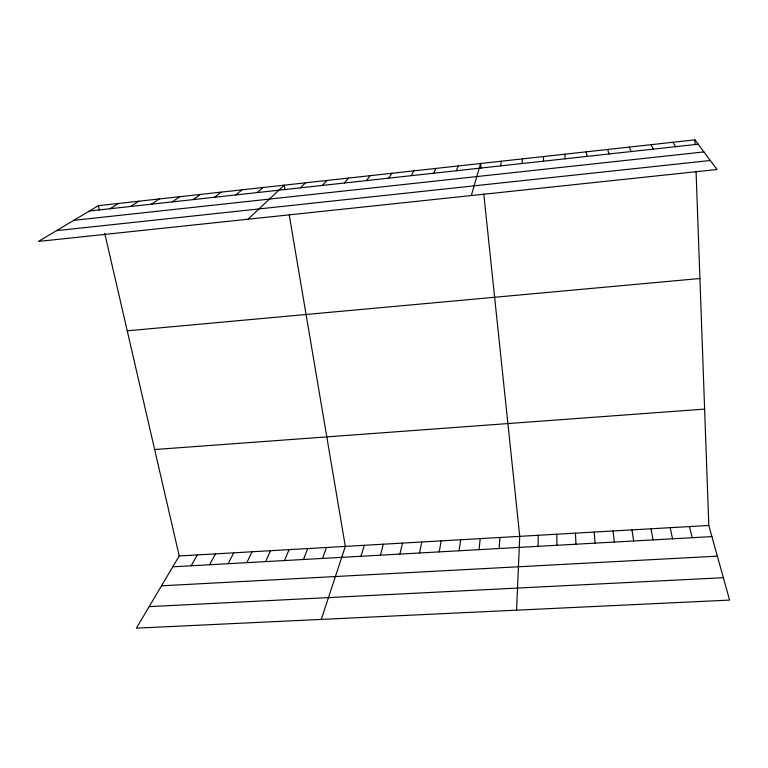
<?xml version="1.0" encoding="UTF-8"?>
<svg xmlns="http://www.w3.org/2000/svg" width="768" height="768" viewBox="0 0 768 768"><rect width="100%" height="100%" fill="white"/><g stroke="black" fill="none" stroke-linecap="round" stroke-linejoin="round"><path stroke-width="1.15" d="M543.504 161.165L543.552 156.547M538.08 546.336L538.214 535.286M516.566 610.176L519.744 536.352L483.744 193.709M499.094 548.525L499.939 537.485M521.942 163.536L522.432 158.88M479.04 549.648L480.24 538.627M459.091 550.771L460.646 539.75M439.258 551.885L441.158 540.874M500.506 165.888L501.437 161.194M419.53 552.989L421.786 541.987M399.917 554.083L402.518 543.101M380.41 555.178L383.347 544.205M471.302 195.552L480.566 163.498L481.056 168.163M361.008 556.262L364.291 545.299M321.274 619.411L345.331 546.394L289.229 214.982M322.541 558.422L326.477 547.478M456.365 170.726L458.198 165.965M303.456 559.498L307.718 548.563M284.486 560.554L289.066 549.638M265.613 561.619L270.518 550.704M433.68 173.222L435.965 168.422M246.845 562.666L252.058 551.77M228.173 563.712L233.702 552.826M209.606 564.758L215.453 553.882M191.146 565.795L197.29 554.928M411.13 175.69L413.875 170.861M104.736 233.357L179.222 555.965L136.368 628.157L729.6 600.096L708.806 525.456L696.058 171.187M388.733 178.147L391.93 173.28M366.47 180.595L370.109 175.69M344.362 183.024L348.432 178.08M322.378 185.434L326.88 180.461M300.538 187.824L305.462 182.822M248.045 219.216L284.179 185.174L284.947 189.677M257.27 192.576L263.03 187.507M235.834 194.928L242.006 189.83M214.531 197.261L221.107 192.134M193.363 199.584L200.342 194.429M172.32 201.898L179.693 196.704M151.411 204.192L159.178 198.97M130.637 206.467L138.778 201.216M109.978 208.733L118.502 203.453M98.352 205.68L38.4 241.44L717.014 169.507L694.925 139.843L98.352 205.68L99.418 210.317M89.453 210.989L698.17 144.202M73.776 220.339L703.92 151.91M56.467 230.659L710.304 160.493M127.248 330.835L699.917 278.506M154.656 449.539L704.621 409.114M179.222 555.965L708.806 525.456M172.781 566.822L711.907 536.592M161.501 585.821L717.36 556.157M149.146 606.634L723.36 577.699M672.912 142.272L675.667 146.669M651.034 144.682L653.309 149.126M629.28 147.082L631.075 151.565M607.651 149.472L608.986 153.984M689.453 526.57L692.179 537.696M670.195 527.683L672.557 538.8M586.157 151.843L587.03 156.394M651.043 528.787L653.04 539.894M631.997 529.882L633.619 540.979M613.046 530.976L614.304 542.064M564.787 154.205L565.2 158.794M594.192 532.061L595.094 543.139M575.434 533.136L575.99 544.214M694.925 139.843L695.098 144.413M556.771 534.211L556.982 545.28"/></g></svg>
